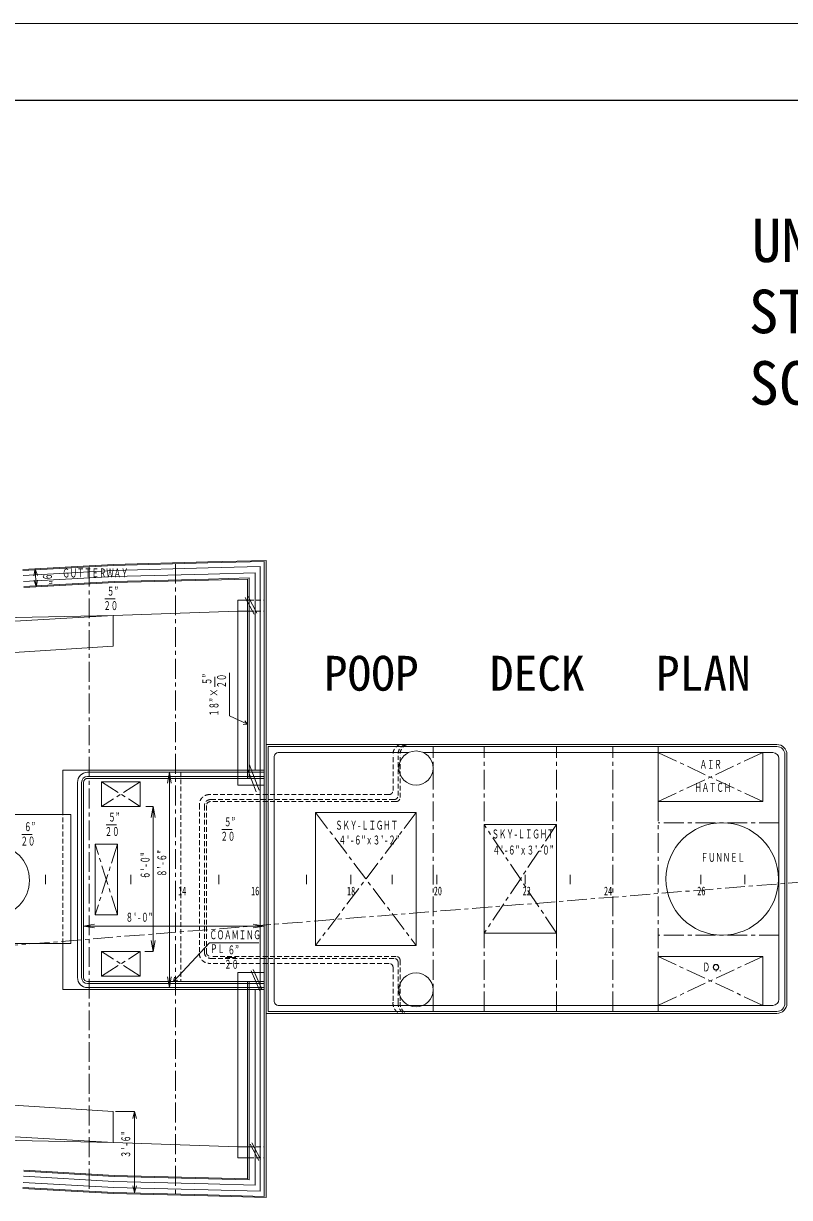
# Model space of a CAD drawing. Units: millimetres, scale not verified. Extents: x -28714 to 28714, y -20310 to 20310.
# Drawn here: x -14292 to -4628, y 5492 to 20310 of the extents above; entities that cross this region are included whole.
import ezdxf
from ezdxf.enums import TextEntityAlignment as Align

# ---------------------------------------------------------------- set-up
doc = ezdxf.new("R2010")
doc.units = ezdxf.units.MM
doc.header["$LTSCALE"] = 50
doc.linetypes.add('CHAIN1', pattern=[8, 5, -1, 1, -1])
doc.linetypes.add('DASHED1', pattern=[1.8, 1.2, -0.6])
for name, color, linetype, lineweight in [('0-0_0', 3, 'Continuous', 18), ('0-1', 4, 'CHAIN1', 18), ('0-2_寸法', 2, 'Continuous', 18), ('0-F', 3, 'Continuous', 18)]:
    doc.layers.add(name, color=color, linetype=linetype, lineweight=lineweight)
doc.styles.add('ＭＳ ゴシック', font='')
doc.styles.get('ＭＳ ゴシック').set_extended_font_data('MS Gothic')

msp = doc.modelspace()

# ---------------------------------------------------------------- linework, layer by layer
at = {"layer": '0-0_0'}
for p, q in [((-11493.6, 13065.62), (-11382.23, 12855.53)), ((-11458.62, 13078.66), (-11347.25, 12868.57)), ((-11586.06, 13032.72), (-11446.04, 13032.72)), ((-11230.14, 11209.53), (-4787.39, 11209.53)), ((-11128.54, 7968.04), (-11128.54, 11057.13)), ((-11077.74, 11107.93), (-9430.59, 11107.93)), ((-9249.76, 11107.93), (-4838.19, 11107.93)), ((-4761.99, 7993.44), (-4761.99, 11031.73)), ((-4685.79, 7942.64), (-4685.79, 11082.53)), ((-4660.39, 11082.53), (-4660.39, 7942.64)), ((-11255.54, 10884.19), (-13794.85, 10884.19)), ((-13794.85, 10884.19), (-13794.85, 10325.39)), ((-11255.54, 10858.79), (-13483.83, 10858.79)), ((-11466.36, 10900.43), (-11355.45, 10612.09)), ((-11446.04, 10961.38), (-11320.58, 10635.22)), ((-13610.83, 10731.79), (-13610.83, 8267.99)), ((-13560.03, 10731.79), (-13560.03, 8267.99)), ((-13534.63, 10731.79), (-13534.63, 8267.99)), ((-11255.54, 10807.99), (-13483.83, 10807.99)), ((-11255.54, 10782.59), (-13483.83, 10782.59)), ((-13693.15, 10325.39), (-15299.23, 10325.39)), ((-13693.15, 10325.39), (-13693.15, 8699.79)), ((-14014.58, 9563.54), (-14014.58, 9447.04)), ((-12939.37, 9563.54), (-12939.37, 9447.04)), ((-11826.98, 9563.54), (-11826.98, 9447.04)), ((-10720.26, 9563.54), (-10720.26, 9447.04)), ((-10161.87, 9563.54), (-10161.87, 9447.04)), ((-9640.48, 9563.54), (-9640.48, 9447.04)), ((-9078.73, 9563.54), (-9078.73, 9447.04)), ((-7961.25, 9563.54), (-7961.25, 9447.04)), ((-7394.95, 9563.54), (-7394.95, 9447.04)), ((-5746.02, 9563.54), (-5746.02, 9447.04)), ((-5193.04, 9563.54), (-5193.04, 9447.04)), ((-13693.15, 8699.79), (-23255.69, 8699.79)), ((-13794.85, 8699.79), (-13794.85, 8115.59)), ((-11421.29, 8354.83), (-11311.45, 8098.78)), ((-11393.08, 8371.27), (-11283.24, 8115.22)), ((-11255.54, 8217.19), (-13483.83, 8217.19)), ((-11255.54, 8191.79), (-13483.83, 8191.79)), ((-11255.54, 8115.59), (-13794.85, 8115.59)), ((-11255.54, 8140.99), (-13483.83, 8140.99)), ((-4838.19, 7917.24), (-11077.74, 7917.24)), ((-4787.39, 7815.64), (-11230.14, 7815.64)), ((-11434.26, 6167.21), (-11324.54, 5957.3)), ((-11411.2, 6183.91), (-11301.48, 5974))]:
    msp.add_line(p, q, dxfattribs=at)
at = {"layer": '0-0_0', "color": 1, "linetype": 'DASHED1'}
for p, q in [((-11446.04, 13032.72), (-11255.54, 13032.72)), ((-11446.04, 12894.68), (-11255.54, 12894.68)), ((-9629.87, 10628.78), (-9629.87, 11066.2)), ((-9566.37, 10565.28), (-9566.37, 11066.2)), ((-9540.97, 10539.88), (-9540.97, 11066.2)), ((-12308.57, 10858.79), (-12308.57, 8217.19)), ((-9680.67, 10577.98), (-11946.71, 10577.98)), ((-12073.71, 10450.98), (-12073.71, 8574.19)), ((-12010.21, 10438.28), (-12010.21, 8586.89)), ((-11984.81, 10438.28), (-11984.81, 8586.89)), ((-9617.17, 10514.48), (-11934.01, 10514.48)), ((-9591.77, 10489.08), (-11934.01, 10489.08)), ((-13794.85, 8699.79), (-13794.85, 10325.39)), ((-9680.67, 8447.19), (-11946.71, 8447.19)), ((-9591.77, 8536.09), (-11934.01, 8536.09)), ((-9617.17, 8510.69), (-11934.01, 8510.69)), ((-9566.37, 8459.89), (-9566.37, 7958.97)), ((-9540.97, 8485.29), (-9540.97, 7958.97)), ((-9629.87, 8396.39), (-9629.87, 7958.97)), ((-11446.04, 6130.49), (-11255.54, 6130.49)), ((-11446.04, 5992.46), (-11255.54, 5992.46))]:
    msp.add_line(p, q, dxfattribs=at)
at = {"layer": '0-0_0', "color": 4, "linetype": 'CHAIN1'}
for p, q in [((-9125.19, 7841.04), (-9125.19, 11184.13)), ((-8481.47, 7841.04), (-8481.47, 11184.13)), ((-7567.07, 7841.04), (-7567.07, 11184.13)), ((-6855.6, 7841.04), (-6855.6, 11184.13)), ((-6286.06, 7841.04), (-6286.06, 11184.13)), ((-6286.06, 10489.08), (-4965.95, 11107.93)), ((-4965.95, 10489.08), (-6286.06, 11107.93)), ((-12818.93, 10739.49), (-13306.39, 10426.99)), ((-13306.39, 10739.49), (-12818.93, 10426.99)), ((-10607.03, 10350.79), (-9337.03, 8674.39)), ((-9337.03, 10350.79), (-10607.03, 8674.39)), ((-7567.07, 10198.39), (-8481.47, 8826.79)), ((-7567.07, 8826.79), (-8481.47, 10198.39)), ((-4761.99, 10222.2), (-6286.06, 10222.2)), ((-13106.44, 9060.77), (-13388.3, 9950.08)), ((-13106.44, 9950.08), (-13388.3, 9060.77)), ((-4761.99, 8802.97), (-6286.06, 8802.97)), ((-12818.93, 8285.68), (-13306.39, 8598.19)), ((-13306.39, 8285.68), (-12818.93, 8598.19)), ((-6286.06, 8536.09), (-4965.95, 7917.24)), ((-4965.95, 8536.09), (-6286.06, 7917.24))]:
    msp.add_line(p, q, dxfattribs=at)
at = {"layer": '0-0_0'}
for points in [[(-11230.14, 5492.03), (-11230.14, 13533.14), (-11964.91, 13513.8), (-13157.38, 13482.8), (-14300.51, 13417.9)], [(-14299.79, 13405.22), (-13156.85, 13470.11), (-11964.57, 13501.11), (-11255.54, 13519.77), (-11255.54, 5505.4), (-11964.57, 5524.07), (-13156.85, 5555.06), (-14299.79, 5619.95)], [(-14296.19, 13341.82), (-13154.23, 13406.66), (-11962.9, 13437.63), (-11306.34, 13454.91), (-11306.34, 5570.26), (-11962.9, 5587.54), (-13154.23, 5618.51), (-14296.19, 5683.35)], [(-14291.88, 13265.74), (-13151.08, 13330.51), (-11960.89, 13361.45), (-11369.84, 13377.01), (-11369.84, 10884.19)], [(-14288.28, 13202.34), (-13148.45, 13267.06), (-11959.22, 13297.98), (-11446.04, 13311.49), (-11446.04, 10782.59)], [(-11466.36, 10782.59), (-11466.36, 13298.25), (-11958.89, 13285.28), (-13147.93, 13254.37), (-14287.56, 13189.66)], [(-15819.66, 12784.84), (-13162.81, 12839.22), (-11586.06, 12894.68), (-11446.04, 12894.68)], [(-11255.54, 10694.98), (-11586.06, 10694.98), (-11586.06, 13032.72), (-11446.04, 13032.72)], [(-4787.39, 7841.04), (-11204.74, 7841.04), (-11204.74, 11184.13), (-4787.39, 11184.13)], [(-11255.54, 8330.19), (-11586.06, 8330.19), (-11586.06, 5992.46), (-11446.04, 5992.46)], [(-11446.04, 8217.19), (-11446.04, 5713.69), (-11959.22, 5727.2), (-13148.45, 5758.11), (-14288.28, 5822.83)], [(-14287.56, 5835.51), (-13147.93, 5770.8), (-11958.89, 5739.89), (-11466.36, 5726.93), (-11466.36, 8217.19)], [(-11369.84, 8115.59), (-11369.84, 5648.16), (-11960.89, 5663.72), (-13151.08, 5694.66), (-14291.88, 5759.43)], [(-15819.66, 6240.33), (-13162.81, 6185.95), (-11586.06, 6130.49), (-11446.04, 6130.49)], [(-11230.14, 5492.03), (-11964.91, 5511.37), (-13157.38, 5542.37), (-14300.51, 5607.27)]]:
    msp.add_lwpolyline(points, dxfattribs=at)
for points in [[(-13162.81, 12449.21), (-19021.34, 12075.86), (-19021.34, 12501.81), (-13162.81, 12839.22)], [(-4965.95, 10489.08), (-6286.06, 10489.08), (-6286.06, 11107.93), (-4965.95, 11107.93)], [(-13306.39, 10739.49), (-12818.93, 10739.49), (-12818.93, 10426.99), (-13306.39, 10426.99)], [(-10607.03, 8674.39), (-9337.03, 8674.39), (-9337.03, 10350.79), (-10607.03, 10350.79)], [(-8481.47, 8826.79), (-7567.07, 8826.79), (-7567.07, 10198.39), (-8481.47, 10198.39)], [(-13388.3, 9950.08), (-13106.44, 9950.08), (-13106.44, 9060.77), (-13388.3, 9060.77)], [(-13306.39, 8285.68), (-12818.93, 8285.68), (-12818.93, 8598.19), (-13306.39, 8598.19)], [(-4965.95, 8536.09), (-6286.06, 8536.09), (-6286.06, 7917.24), (-4965.95, 7917.24)], [(-13162.81, 6575.96), (-19021.34, 6949.32), (-19021.34, 6523.36), (-13162.81, 6185.95)]]:
    msp.add_lwpolyline(points, close=True, dxfattribs=at)
for centre, radius in [((-9340.17, 10912.88), 214.99), ((-5476.95, 9512.59), 709.62), ((-14664.02, 9495.26), 447.14), ((-9340.17, 8112.29), 214.99)]:
    msp.add_circle(centre, radius, dxfattribs=at)
at = {"layer": '0-0_0', "color": 1, "linetype": 'DASHED1'}
for centre, radius, start, end in [((-9494.83, 11082.62), 136.03, 111.09841, 186.92964), ((-9431.33, 11082.62), 136.03, 111.09841, 186.92964), ((-9405.93, 11082.62), 136.03, 111.09841, 186.92964), ((-11946.71, 10450.98), 127, 90, 180), ((-9680.67, 10628.78), 50.8, 270, 0), ((-9617.17, 10565.28), 50.8, 270, 0), ((-9591.77, 10539.88), 50.8, 270, 0), ((-11934.01, 10438.28), 76.2, 90, 180), ((-11934.01, 10438.28), 50.8, 90, 180), ((-11946.71, 8574.19), 127, 180, 270), ((-11934.01, 8586.89), 76.2, 180, 270), ((-11934.01, 8586.89), 50.8, 180, 270), ((-9680.67, 8396.39), 50.8, 0, 90), ((-9617.17, 8459.89), 50.8, 0, 90), ((-9591.77, 8485.29), 50.8, 0, 90), ((-9494.83, 7942.56), 136.03, 173.07036, 248.90159), ((-9431.33, 7942.56), 136.03, 173.07036, 248.90159), ((-9405.93, 7942.56), 136.03, 173.07036, 248.90159)]:
    msp.add_arc(centre, radius, start, end, dxfattribs=at)
at = {"layer": '0-0_0'}
for centre, radius, start, end in [((-4787.39, 11082.53), 127, 0, 90), ((-4787.39, 11082.53), 101.6, 0, 90), ((-11077.74, 11057.13), 50.8, 90, 180), ((-4838.19, 11031.73), 76.2, 0, 90), ((-13483.83, 10731.79), 127, 90, 180), ((-13483.83, 10731.79), 76.2, 90, 180), ((-13483.83, 10731.79), 50.8, 90, 180), ((-13483.83, 8267.99), 127, 180, 270), ((-13483.83, 8267.99), 76.2, 180, 270), ((-13483.83, 8267.99), 50.8, 180, 270), ((-11077.74, 7968.04), 50.8, 180, 270), ((-4838.19, 7993.44), 76.2, 270, 0), ((-4787.39, 7942.64), 101.6, 270, 0), ((-4787.39, 7942.64), 127, 270, 0)]:
    msp.add_arc(centre, radius, start, end, dxfattribs=at)
at = {"layer": '0-1'}
for p, q in [((-12373.14, 13490.48), (-12373.14, 5534.69)), ((-13465.34, 13452.6), (-13465.34, 5572.58)), ((-3995.38, 9512.59), (-24755.62, 7846.58))]:
    msp.add_line(p, q, dxfattribs=at)
at = {"layer": '0-2_寸法'}
for p, q in [((-14132.12, 13198.49), (-14145.08, 13426.72)), ((-14145.08, 13426.72), (-14140.24, 13341.52)), ((-14132.12, 13198.49), (-14136.96, 13283.7)), ((-13265.96, 13047.97), (-13137.72, 13047.97)), ((-11877.89, 11936.04), (-11877.89, 12064.28)), ((-11694.99, 11573.06), (-11694.99, 12115.57)), ((-11466.36, 11465.43), (-11694.99, 11573.06)), ((-12452.26, 10858.79), (-12476.57, 10720.91)), ((-12748.49, 10426.99), (-12657.29, 10426.99)), ((-12657.29, 10426.99), (-12681.6, 10289.11)), ((-13248.68, 10196.89), (-13120.44, 10196.89)), ((-11788.59, 10136.42), (-11660.35, 10136.42)), ((-14311.36, 10075.94), (-14183.12, 10075.94)), ((-13534.63, 8918.53), (-13396.76, 8942.84)), ((-13534.63, 8918.53), (-13396.76, 8894.22)), ((-11255.54, 8918.53), (-11393.41, 8942.84)), ((-12762.36, 8598.19), (-12657.29, 8598.19)), ((-12657.29, 8598.19), (-12681.6, 8736.06)), ((-12657.29, 8598.19), (-12632.98, 8736.06)), ((-11946.39, 8705.71), (-12401.63, 8217.19)), ((-11322.6, 8705.71), (-11946.39, 8705.71)), ((-11742.51, 8520.81), (-11614.27, 8520.81)), ((-12452.26, 8140.99), (-12476.57, 8278.86)), ((-12452.26, 8140.99), (-12427.95, 8278.86)), ((-12891.34, 6575.96), (-13131.29, 6575.96)), ((-12891.34, 6575.96), (-12891.34, 6490.62)), ((-12891.34, 6490.62), (-12891.34, 5640.4)), ((-12891.34, 5555.06), (-12891.34, 5640.4))]:
    msp.add_line(p, q, dxfattribs=at)
at = {"layer": '0-2_寸法', "color": 7}
msp.add_line((-11255.54, 8882.34), (-11255.54, 9034.74), dxfattribs=at)
at = {"layer": '0-2_寸法'}
for points in [[(-14117.41, 13342.81), (-14145.08, 13426.72), (-14163.07, 13340.22)], [(-14159.79, 13282.4), (-14132.12, 13198.49), (-14114.13, 13284.99)], [(-11498.19, 11508.92), (-11466.36, 11465.43), (-11520.16, 11462.25)], [(-12452.26, 8140.99), (-12452.26, 10858.79), (-12427.95, 10720.91)], [(-12657.29, 8598.19), (-12657.29, 10426.99), (-12632.98, 10289.11)], [(-13534.63, 8918.53), (-11255.54, 8918.53), (-11393.41, 8894.22)], [(-12386.65, 8273.51), (-12401.63, 8217.19), (-12346.5, 8236.1)], [(-12914.21, 6490.62), (-12891.34, 6575.96), (-12868.48, 6490.62)], [(-12868.48, 5640.4), (-12891.34, 5555.06), (-12914.21, 5640.4)]]:
    msp.add_lwpolyline(points, dxfattribs=at)
for radius in [35.31, 32.77]:
    msp.add_circle((-5555.63, 8398.55), radius, dxfattribs=at)
at = {"layer": '0-F'}
msp.add_line((-28714.35, 20310.15), (28714.35, 20310.15), dxfattribs=at)
at = {"layer": '0-F', "lineweight": 25}
msp.add_line((-27748.35, 19344.15), (27747.87, 19344.15), dxfattribs=at)

# ---------------------------------------------------------------- texts
at = {"layer": '0-0_0', "color": 2, "style": 'ＭＳ ゴシック'}
for s, height, p in [('UNYO   MARU', 549.9, (-5104.1, 17133.68)), ('STRUCTURAL   ARRANGEMENT', 549.9, (-5140.76, 16235.54)), ('SCALE  １/４  INCH  TO  ONE  FOOT', 549.9, (-5136.37, 15333.84)), ('POOP   DECK   PLAN', 439.9, (-10503.09, 11757.12))]:
    msp.add_text(s, height=height, dxfattribs=at).set_placement(p, align=Align.BOTTOM_LEFT)
at = {"layer": '0-2_寸法', "style": 'ＭＳ ゴシック', "width": 0.6}
for s, rotation, p in [('９"', 273.25, (-14082.45, 13366.3)), ('５”', 90, (-11887.91, 11960.89)), ('２０', 90, (-11703.56, 11918.44)), ('×', 90, (-11802.49, 11812.26)), ('１８”', 90, (-11799.63, 11562.21)), ('６\'-０"', 90, (-12668.26, 9512.62)), ('８\'-６"', 90, (-12457.6, 9539.51)), ('３\'-６"', 90, (-12912.7, 5990.76))]:
    msp.add_text(s, height=110, rotation=rotation, dxfattribs=at).set_placement(p, align=Align.BOTTOM_LEFT)
for s, p in [('ＧＵＴＴＥＲＷＡＹ ', (-13801.54, 13285.22)), ('５”', (-13239.39, 13055.44)), ('２０', (-13283.56, 12873.64)), ('ＡＩＲ', (-5760.77, 10870.08)), ('ＨＡＴＣＨ', (-5827.07, 10579.19)), ('６”', (-14284.78, 10083.41)), ('５”', (-13222.11, 10204.36)), ('５”', (-11762.01, 10143.88)), ('ＳＫＹ-ＬＩＧＨＴ', (-10358.87, 10101.61)), ('２０', (-13266.28, 10022.56)), ('２０', (-11806.18, 9962.08)), ('ＳＫＹ-ＬＩＧＨＴ', (-8385.31, 9990.96)), ('２０', (-14328.95, 9901.61)), ('４\'-６"ｘ３\'-２"', (-10317.2, 9914.67)), ('４\'-６"ｘ３\'-０"', (-8374.57, 9788.05)), ('ＦＵＮＮＥＬ', (-5745.71, 9696.27)), ('14', (-12342.35, 9273.15)), ('16', (-11421.16, 9273.15)), ('18', (-10210.65, 9273.15)), ('20', (-9115.81, 9273.15)), ('22', (-7994.48, 9273.15)), ('24', (-6968.9, 9273.15)), ('26', (-5792.06, 9273.15)), ('８\'-０"', (-13002.44, 8940.01)), ('ＣＯＡＭＩＮＧ', (-11945.53, 8719.03)), ('ＰＬ', (-11937.39, 8543.5)), ('６”', (-11715.93, 8528.28)), ('２０', (-11760.11, 8346.47)), ('Ｄ ..', (-5724.34, 8311.89))]:
    msp.add_text(s, height=110, dxfattribs=at).set_placement(p, align=Align.BOTTOM_LEFT)

doc.saveas('drawing.dxf')
